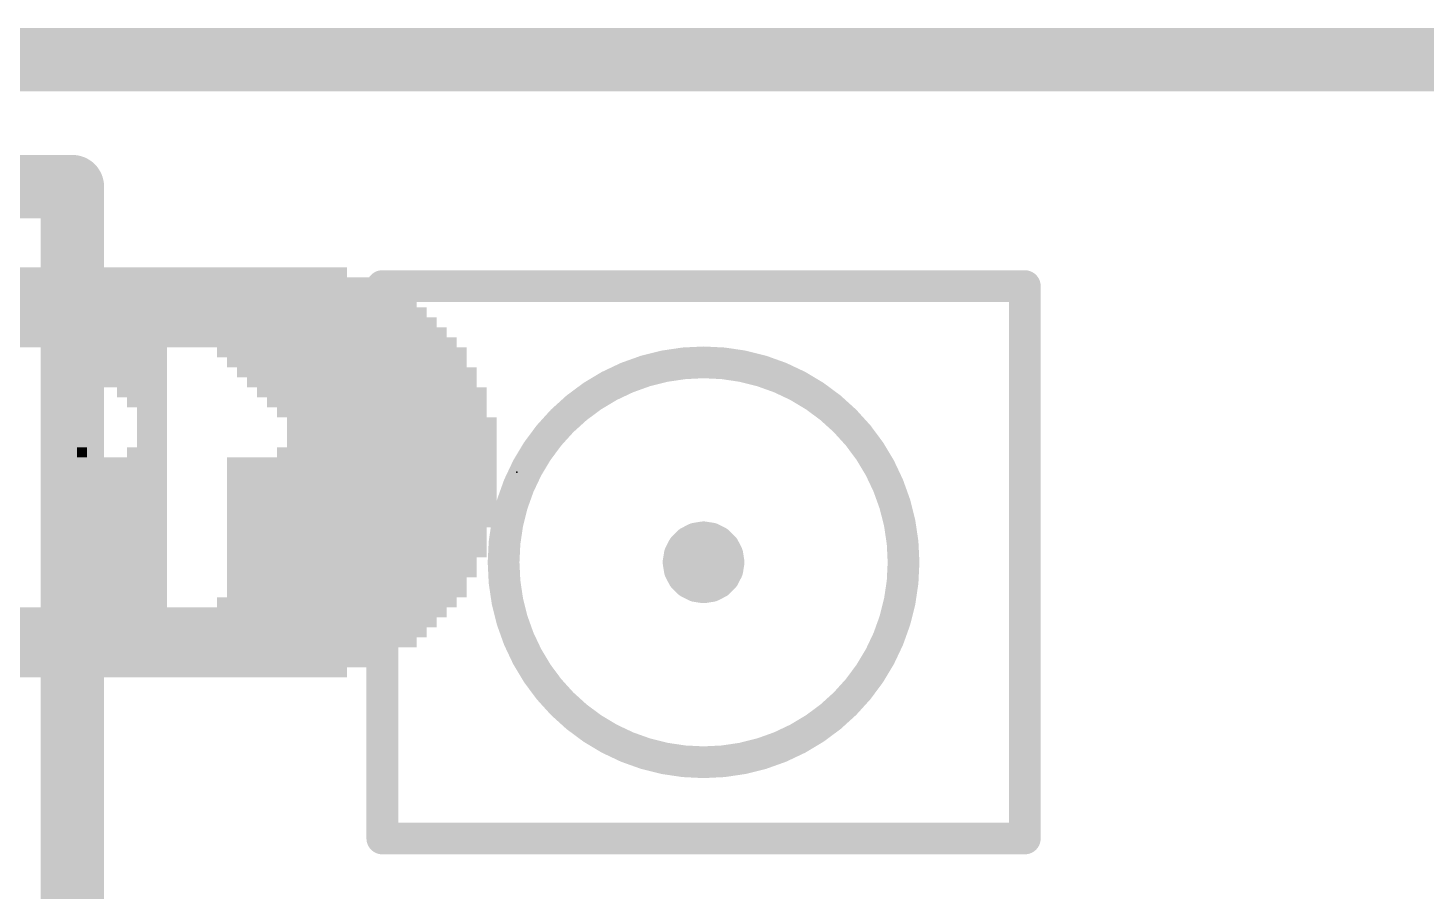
# Model space of a CAD drawing. Extents: x -33 to 53.6, y -19.6 to 58.5.
# Drawn here: x 5.92 to 11.51, y 50.39 to 53.85 of the extents above; entities that cross this region are included whole.
import ezdxf

# ---------------------------------------------------------------- set-up
doc = ezdxf.new("R2010")
doc.units = 0
for name, color, linetype in [('1', 12, 'CONTINUOUS'), ('16', 132, 'CONTINUOUS'), ('21', 41, 'CONTINUOUS'), ('22', 40, 'CONTINUOUS'), ('24', 53, 'CONTINUOUS'), ('51', 53, 'CONTINUOUS')]:
    doc.layers.add(name, color=color, linetype=linetype)

# ---------------------------------------------------------------- blocks, each defined once
blk = doc.blocks.new('RECT')
blk.add_solid([(-0.5, -0.5), (0.5, -0.5), (-0.5, 0.5), (0.5, 0.5)])

msp = doc.modelspace()

# ---------------------------------------------------------------- linework, layer by layer
at = {"layer": '1', "const_width": 0.254}
for points in [[(6.096, 53.213), (0, 53.213)], [(6.096, 49.657), (6.096, 53.213)]]:
    msp.add_lwpolyline(points, dxfattribs=at)
at = {"layer": '1', "const_width": 0.127}
for points in [[(6.1595, 53.213, 1), (6.0325, 53.213)], [(6.096, 53.1495, 1), (6.096, 53.2765)]]:
    msp.add_lwpolyline(points, format="xyb", dxfattribs=at)
at = {"layer": '16', "const_width": 0.254}
for points in [[(6.096, 53.213), (0, 53.213)], [(6.096, 49.657), (6.096, 53.213)]]:
    msp.add_lwpolyline(points, dxfattribs=at)
at = {"layer": '16', "const_width": 0.127}
for points in [[(6.1595, 53.213, 1), (6.0325, 53.213)], [(6.096, 53.1495, 1), (6.096, 53.2765)]]:
    msp.add_lwpolyline(points, format="xyb", dxfattribs=at)
at = {"layer": '21', "const_width": 0.254}
msp.add_lwpolyline([(4.6609, 53.721), (18.1991, 53.721)], dxfattribs=at)
at = {"layer": '24'}
msp.add_point((7.874, 52.07), dxfattribs=at)
at = {"layer": '51'}
for points, const_width in [([(7.336, 52.8468, 1), (7.336, 52.7833)], 0.0635), ([(7.3678, 52.815, 1), (7.3043, 52.815)], 0.0635), ([(9.9378, 52.815, 1), (9.8742, 52.815)], 0.0635), ([(9.906, 52.7833, 1), (9.906, 52.8468)], 0.0635), ([(8.621, 50.91, 1), (8.621, 52.51, 1), (8.621, 50.91)], 0.127), ([(8.5478, 51.8192, 1), (8.5766, 51.7626)], 0.0635), ([(8.5847, 51.7685, 1), (8.5398, 51.8134)], 0.0635), ([(8.5851, 51.8365, 1), (8.5951, 51.7737)], 0.0635), ([(8.6045, 51.7768, 1), (8.5757, 51.8334)], 0.0635), ([(8.626, 51.8414, 1), (8.616, 51.7786)], 0.0635), ([(8.626, 51.7786, 1), (8.616, 51.8414)], 0.0635), ([(8.6663, 51.8334, 1), (8.6375, 51.7768)], 0.0635), ([(8.6469, 51.7737, 1), (8.6569, 51.8365)], 0.0635), ([(8.7022, 51.8134, 1), (8.6573, 51.7685)], 0.0635), ([(8.6654, 51.7626, 1), (8.6942, 51.8192)], 0.0635), ([(8.5573, 51.7359, 1), (8.4945, 51.7459)], 0.0635), ([(8.5176, 51.7912, 1), (8.5625, 51.7463)], 0.0635), ([(8.5684, 51.7544, 1), (8.5118, 51.7832)], 0.0635), ([(8.7302, 51.7832, 1), (8.6736, 51.7544)], 0.0635), ([(8.6795, 51.7463, 1), (8.7244, 51.7912)], 0.0635), ([(8.7475, 51.7459, 1), (8.6847, 51.7359)], 0.0635), ([(8.5524, 51.715, 1), (8.4896, 51.705)], 0.0635), ([(8.4896, 51.715, 1), (8.5524, 51.705)], 0.0635), ([(8.5243, 51.7208, 1), (8.5243, 51.6572)], 0.0635), ([(8.4976, 51.7553, 1), (8.5542, 51.7265)], 0.0635), ([(8.5542, 51.6935, 1), (8.4976, 51.6647)], 0.0635), ([(8.6878, 51.7265, 1), (8.7444, 51.7553)], 0.0635), ([(8.7444, 51.6647, 1), (8.6878, 51.6935)], 0.0635), ([(8.7524, 51.705, 1), (8.6896, 51.715)], 0.0635), ([(8.6896, 51.705, 1), (8.7524, 51.715)], 0.0635), ([(8.7177, 51.6572, 1), (8.7177, 51.7208)], 0.0635), ([(8.4945, 51.6741, 1), (8.5573, 51.6841)], 0.0635), ([(8.5625, 51.6737, 1), (8.5176, 51.6288)], 0.0635), ([(8.5118, 51.6368, 1), (8.5684, 51.6656)], 0.0635), ([(8.5766, 51.6574, 1), (8.5478, 51.6008)], 0.0635), ([(8.5398, 51.6066, 1), (8.5847, 51.6515)], 0.0635), ([(8.5951, 51.6463, 1), (8.5851, 51.5835)], 0.0635), ([(8.6569, 51.5835, 1), (8.6469, 51.6463)], 0.0635), ([(8.6573, 51.6515, 1), (8.7022, 51.6066)], 0.0635), ([(8.6942, 51.6008, 1), (8.6654, 51.6574)], 0.0635), ([(8.6736, 51.6656, 1), (8.7302, 51.6368)], 0.0635), ([(8.7244, 51.6288, 1), (8.6795, 51.6737)], 0.0635), ([(8.6847, 51.6841, 1), (8.7475, 51.6741)], 0.0635), ([(8.5757, 51.5866, 1), (8.6045, 51.6432)], 0.0635), ([(8.616, 51.6414, 1), (8.626, 51.5786)], 0.0635), ([(8.616, 51.5786, 1), (8.626, 51.6414)], 0.0635), ([(8.6375, 51.6432, 1), (8.6663, 51.5866)], 0.0635), ([(7.336, 50.6368, 1), (7.336, 50.5733)], 0.0635), ([(7.3043, 50.605, 1), (7.3678, 50.605)], 0.0635), ([(9.8742, 50.605, 1), (9.9378, 50.605)], 0.0635), ([(9.906, 50.5733, 1), (9.906, 50.6368)], 0.0635)]:
    msp.add_lwpolyline(points, format="xyb", dxfattribs=dict(at, const_width=const_width))
at = {"layer": '51', "const_width": 0.127}
for points in [[(7.336, 52.815), (9.906, 52.815)], [(7.336, 50.605), (7.336, 52.815)], [(9.906, 52.815), (9.906, 50.605)], [(8.5401, 51.7688), (8.5622, 51.7909)], [(8.5622, 51.7909), (8.5901, 51.8051)], [(8.5901, 51.8051), (8.621, 51.81)], [(8.621, 51.81), (8.6519, 51.8051)], [(8.6519, 51.8051), (8.6798, 51.7909)], [(8.6798, 51.7909), (8.7019, 51.7688)], [(8.521, 51.71), (8.5259, 51.7409)], [(8.5259, 51.7409), (8.5401, 51.7688)], [(8.7019, 51.7688), (8.7161, 51.7409)], [(8.7161, 51.7409), (8.721, 51.71)], [(8.5259, 51.6791), (8.521, 51.71)], [(8.5243, 51.689), (8.7177, 51.689)], [(8.5401, 51.6512), (8.5259, 51.6791)], [(8.7161, 51.6791), (8.7019, 51.6512)], [(8.721, 51.71), (8.7161, 51.6791)], [(8.5622, 51.6291), (8.5401, 51.6512)], [(8.5901, 51.6149), (8.5622, 51.6291)], [(8.621, 51.61), (8.5901, 51.6149)], [(8.6519, 51.6149), (8.621, 51.61)], [(8.6798, 51.6291), (8.6519, 51.6149)], [(8.7019, 51.6512), (8.6798, 51.6291)], [(9.906, 50.605), (7.336, 50.605)]]:
    msp.add_lwpolyline(points, dxfattribs=at)

# ---------------------------------------------------------------- block references
at = {"layer": '22', "yscale": 0.04, "rotation": 180}
for p, xscale in [((4.474, 52.87), 5.44), ((4.534, 52.83), 5.56), ((4.574, 52.79), 5.64), ((4.614, 52.75), 5.72), ((4.634, 52.71), 5.76), ((4.654, 52.67), 5.8), ((6.434, 52.63), 2.32), ((6.454, 52.59), 2.36), ((6.274, 52.55), 0.4), ((6.294, 52.51), 0.36), ((7.194, 52.51), 0.96), ((6.314, 52.47), 0.32), ((7.234, 52.47), 0.96), ((6.334, 52.43), 0.28), ((6.374, 52.39), 0.2), ((7.254, 52.43), 0.92), ((7.294, 52.39), 0.92), ((6.394, 52.35), 0.16), ((7.314, 52.35), 0.88), ((6.414, 52.31), 0.12), ((7.334, 52.31), 0.84), ((6.414, 52.27), 0.12), ((6.414, 52.23), 0.12), ((7.374, 52.27), 0.84), ((7.374, 52.23), 0.84), ((6.414, 52.19), 0.12), ((7.374, 52.19), 0.84), ((6.134, 52.15), 0.04), ((6.294, 52.11), 0.36), ((6.394, 52.15), 0.16), ((7.254, 52.11), 1.08), ((7.354, 52.15), 0.88), ((6.294, 52.07), 0.36), ((7.254, 52.07), 1.08), ((6.294, 52.03), 0.36), ((7.254, 52.03), 1.08), ((6.294, 51.99), 0.36), ((6.294, 51.95), 0.36), ((7.254, 51.99), 1.08), ((7.254, 51.95), 1.08), ((6.294, 51.91), 0.36), ((7.254, 51.91), 1.08), ((6.294, 51.87), 0.36), ((6.294, 51.83), 0.36), ((7.254, 51.87), 1.08), ((7.234, 51.83), 1.04), ((6.294, 51.79), 0.36), ((7.234, 51.79), 1.04), ((6.294, 51.75), 0.36), ((7.234, 51.75), 1.04), ((6.294, 51.71), 0.36), ((6.294, 51.67), 0.36), ((6.294, 51.63), 0.36), ((7.194, 51.63), 0.96), ((6.274, 51.55), 0.4), ((6.294, 51.59), 0.36), ((7.154, 51.55), 0.96), ((7.194, 51.59), 0.96), ((6.674, 51.51), 1.84), ((6.614, 51.47), 1.88), ((4.634, 51.43), 5.76), ((4.614, 51.39), 5.72), ((4.574, 51.35), 5.64), ((4.534, 51.31), 5.56), ((4.474, 51.27), 5.44)]:
    msp.add_blockref('RECT', p, dxfattribs=dict(at, xscale=xscale))
for p in [(7.174, 52.55), (7.214, 51.71), (7.214, 51.67)]:
    msp.add_blockref('RECT', p, dxfattribs=at)

doc.saveas('drawing.dxf')
